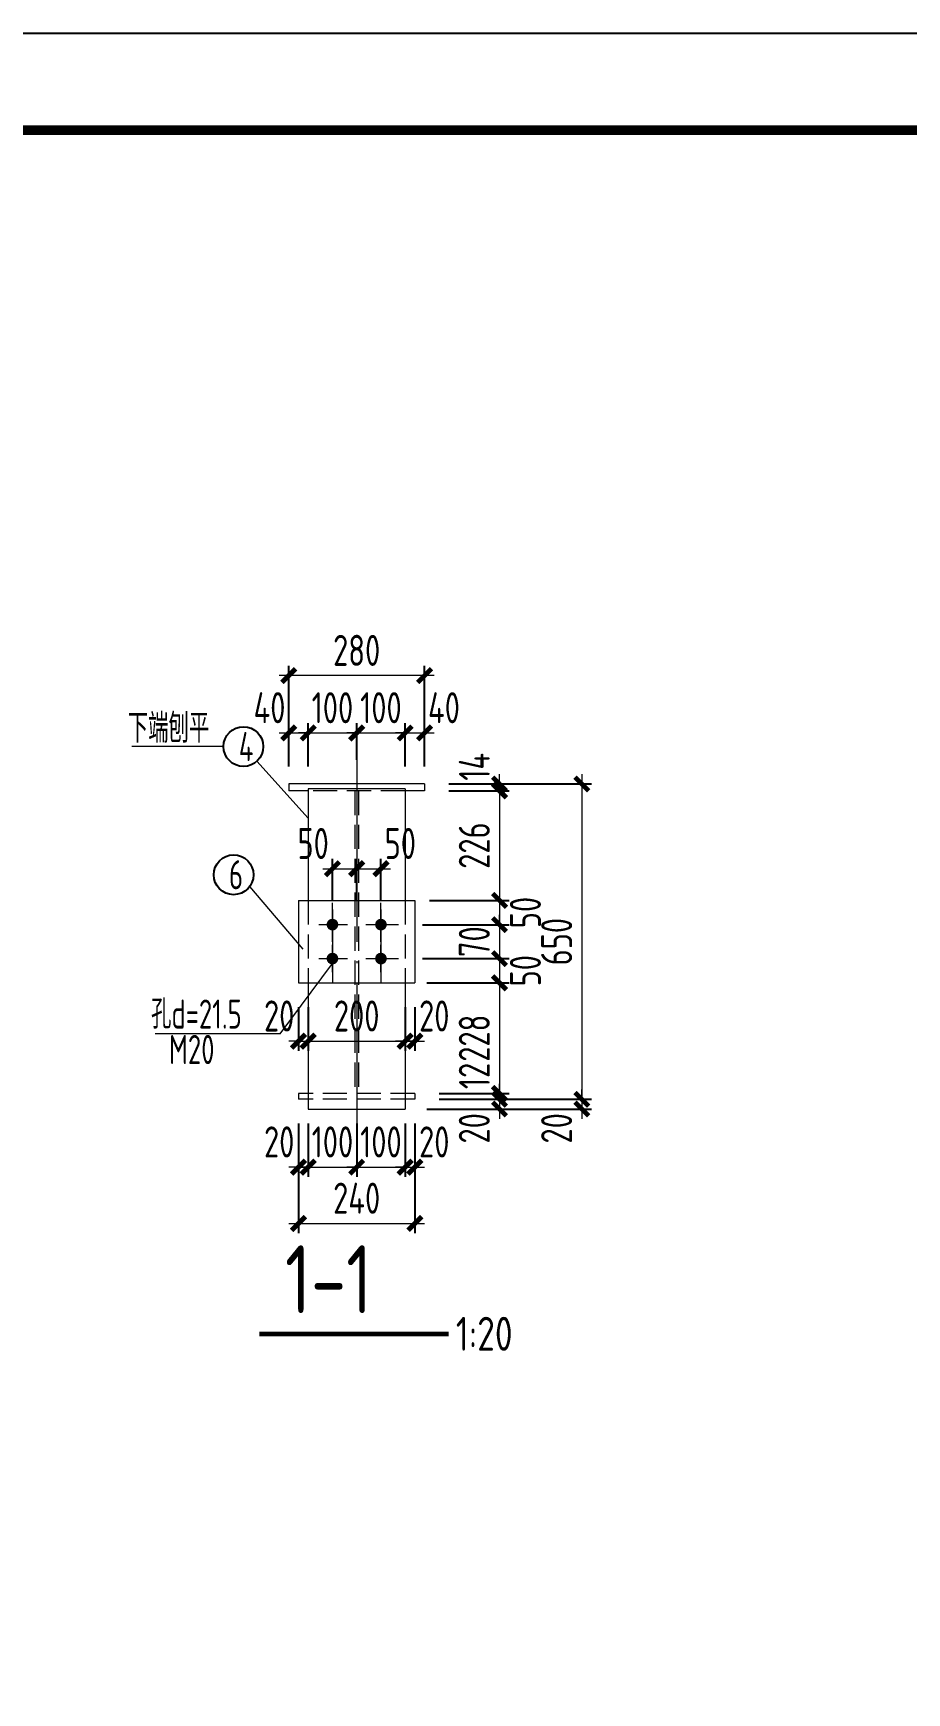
# Model space of a CAD drawing. Extents: x -2746917 to -971774, y -3334247 to -3250358.
# Drawn here: x -1356641 to -1347632, y -3291278 to -3274173 of the extents above; entities that cross this region are included whole.
import ezdxf

# ---------------------------------------------------------------- set-up
doc = ezdxf.new("R2010")
doc.units = 0
doc.header["$LTSCALE"] = 1000
doc.header["$MEASUREMENT"] = 0
doc.header["$PDMODE"] = 35
doc.linetypes.add('DASH', pattern=[0.35, 0.25, -0.1])
doc.linetypes.add('DOTE', pattern=[2.42, 2, -0.2, 0.02, -0.2])
doc.layers.get('0').update_dxf_attribs({"linetype": 'CONTINUOUS'})
doc.layers.get('Defpoints').update_dxf_attribs({"linetype": 'CONTINUOUS'})
for name, color, linetype in [('AXIS', 253, 'DOTE'), ('BEAM_CON', 4, 'CONTINUOUS'), ('DIM', 3, 'CONTINUOUS'), ('NUM', 7, 'CONTINUOUS'), ('PUB_TITLE', 4, 'CONTINUOUS'), ('REIN', 1, 'CONTINUOUS'), ('TEXT', 7, 'CONTINUOUS')]:
    doc.layers.add(name, color=color, linetype=linetype)
doc.layers.add('yichutu', color=7, linetype='CONTINUOUS', true_color=0xffffff, plot=False)
doc.styles.add('TSSD_Dimension', font='tssdeng.shx', dxfattribs={"width": 0.75, "bigfont": 'Hztxt.shx'})
doc.styles.add('TSSD_Label', font='tssdeng.shx', dxfattribs={"width": 0.75, "bigfont": 'hztxt.shx'})
doc.styles.add('TSSD_Rein', font='Tssdeng.shx', dxfattribs={"width": 0.75, "bigfont": 'hztxt.shx'})
doc.dimstyles.new('TSSD_20_100', dxfattribs={"dimtxt": 350, "dimasz": 100, "dimexe": 100, "dimexo": 250, "dimgap": 100, "dimtad": 1, "dimdec": 0, "dimlfac": 0.2, "dimzin": 0, "dimdsep": 46, "dimtxsty": 'TSSD_Dimension', "dimblk": 'ARCHTICK', "dimcen": 0, "dimdle": 100, "dimclrt": 7, "dimadec": 0, "dimazin": 0, "dimtfac": 1, "dimtdec": 0, "dimtix": 1, "dimtmove": 2, "dimatfit": 3, "dimfxl": 1, "dimtolj": 1, "dimtzin": 0, "dimlwd": 5, "dimarcsym": 0})

# ---------------------------------------------------------------- blocks, each defined once
blk = doc.blocks.new('_ArchTick')
at = {"color": 0, "const_width": 0.5}
blk.add_lwpolyline([(-0.71, -0.71), (0.71, 0.71)], dxfattribs=at)
blk = doc.blocks.new('*D263')
at = {"layer": 'Defpoints', "color": 0}
for p in [(-1352605, -3281911), (-1352605, -3281981), (-1351832, -3281981)]:
    blk.add_point(p, dxfattribs=at)
at = {"layer": 'DIM', "color": 0, "lineweight": 5}
for p, q in [((-1351832, -3281911), (-1351832, -3281811)), ((-1351832, -3281911), (-1351832, -3281981)), ((-1351832, -3281981), (-1351832, -3282081))]:
    blk.add_line(p, q, dxfattribs=at)
at = {"layer": 'DIM', "color": 0, "lineweight": -2}
for p, q in [((-1352355, -3281911), (-1351732, -3281911)), ((-1352355, -3281981), (-1351732, -3281981))]:
    blk.add_line(p, q, dxfattribs=at)
at = {"layer": 'DIM', "color": 0, "lineweight": 5, "xscale": 100, "yscale": 100, "zscale": 100}
for p, rotation in [((-1351832, -3281911), 270), ((-1351832, -3281981), 90)]:
    blk.add_blockref('_ArchTick', p, dxfattribs=dict(at, rotation=rotation))
at = {"layer": 'DIM', "color": 7, "insert": (-1352092, -3281734), "char_height": 320, "attachment_point": 5, "rotation": 90, "style": 'TSSD_Dimension'}
blk.add_mtext('\\A1;14', dxfattribs=at)
blk = doc.blocks.new('*D264')
at = {"layer": 'Defpoints', "color": 0}
for p in [(-1352605, -3281981), (-1352805, -3283111), (-1351832, -3283111)]:
    blk.add_point(p, dxfattribs=at)
at = {"layer": 'DIM', "color": 0, "lineweight": -2}
for p, q in [((-1352355, -3281981), (-1351732, -3281981)), ((-1352555, -3283111), (-1351732, -3283111))]:
    blk.add_line(p, q, dxfattribs=at)
at = {"layer": 'DIM', "color": 0, "lineweight": 5}
blk.add_line((-1351832, -3281881), (-1351832, -3283211), dxfattribs=at)
at = {"layer": 'DIM', "color": 0, "lineweight": 5, "xscale": 100, "yscale": 100, "zscale": 100}
for p, rotation in [((-1351832, -3281981), 90), ((-1351832, -3283111), 270)]:
    blk.add_blockref('_ArchTick', p, dxfattribs=dict(at, rotation=rotation))
at = {"layer": 'DIM', "color": 7, "insert": (-1352092, -3282546), "char_height": 320, "attachment_point": 5, "rotation": 90, "style": 'TSSD_Dimension'}
blk.add_mtext('\\A1;226', dxfattribs=at)
blk = doc.blocks.new('*D265')
at = {"layer": 'Defpoints', "color": 0}
for p in [(-1352805, -3283111), (-1352875, -3283361), (-1351832, -3283361)]:
    blk.add_point(p, dxfattribs=at)
at = {"layer": 'DIM', "color": 0, "lineweight": 5}
blk.add_line((-1351832, -3283011), (-1351832, -3283461), dxfattribs=at)
at = {"layer": 'DIM', "color": 0, "lineweight": -2}
for p, q in [((-1352555, -3283111), (-1351732, -3283111)), ((-1352625, -3283361), (-1351732, -3283361))]:
    blk.add_line(p, q, dxfattribs=at)
at = {"layer": 'DIM', "color": 0, "lineweight": 5, "xscale": 100, "yscale": 100, "zscale": 100}
for p, rotation in [((-1351832, -3283111), 90), ((-1351832, -3283361), 270)]:
    blk.add_blockref('_ArchTick', p, dxfattribs=dict(at, rotation=rotation))
at = {"layer": 'DIM', "color": 7, "insert": (-1351565, -3283236), "char_height": 320, "attachment_point": 5, "rotation": 90, "style": 'TSSD_Dimension'}
blk.add_mtext('\\A1;50', dxfattribs=at)
blk = doc.blocks.new('*D266')
at = {"layer": 'Defpoints', "color": 0}
for p in [(-1352875, -3283361), (-1352875, -3283711), (-1351832, -3283711)]:
    blk.add_point(p, dxfattribs=at)
at = {"layer": 'DIM', "color": 0, "lineweight": -2}
for p, q in [((-1352625, -3283361), (-1351732, -3283361)), ((-1352625, -3283711), (-1351732, -3283711))]:
    blk.add_line(p, q, dxfattribs=at)
at = {"layer": 'DIM', "color": 0, "lineweight": 5}
for p, q in [((-1351832, -3283361), (-1351832, -3283261)), ((-1351832, -3283361), (-1351832, -3283711)), ((-1351832, -3283711), (-1351832, -3283811))]:
    blk.add_line(p, q, dxfattribs=at)
at = {"layer": 'DIM', "color": 0, "lineweight": 5, "xscale": 100, "yscale": 100, "zscale": 100}
for p, rotation in [((-1351832, -3283361), 270), ((-1351832, -3283711), 90)]:
    blk.add_blockref('_ArchTick', p, dxfattribs=dict(at, rotation=rotation))
at = {"layer": 'DIM', "color": 7, "insert": (-1352092, -3283536), "char_height": 320, "attachment_point": 5, "rotation": 90, "style": 'TSSD_Dimension'}
blk.add_mtext('\\A1;70', dxfattribs=at)
blk = doc.blocks.new('*D267')
at = {"layer": 'Defpoints', "color": 0}
for p in [(-1352875, -3283711), (-1352805, -3283961), (-1351832, -3283961)]:
    blk.add_point(p, dxfattribs=at)
at = {"layer": 'DIM', "color": 0, "lineweight": -2}
for p, q in [((-1352625, -3283711), (-1351732, -3283711)), ((-1352555, -3283961), (-1351732, -3283961))]:
    blk.add_line(p, q, dxfattribs=at)
at = {"layer": 'DIM', "color": 0, "lineweight": 5}
blk.add_line((-1351832, -3283611), (-1351832, -3284061), dxfattribs=at)
at = {"layer": 'DIM', "color": 0, "lineweight": 5, "xscale": 100, "yscale": 100, "zscale": 100}
for p, rotation in [((-1351832, -3283711), 90), ((-1351832, -3283961), 270)]:
    blk.add_blockref('_ArchTick', p, dxfattribs=dict(at, rotation=rotation))
at = {"layer": 'DIM', "color": 7, "insert": (-1351565, -3283836), "char_height": 320, "attachment_point": 5, "rotation": 90, "style": 'TSSD_Dimension'}
blk.add_mtext('\\A1;50', dxfattribs=at)
blk = doc.blocks.new('*D268')
at = {"layer": 'Defpoints', "color": 0}
for p in [(-1352830, -3283961), (-1352705, -3285101), (-1351832, -3285101)]:
    blk.add_point(p, dxfattribs=at)
at = {"layer": 'DIM', "color": 0, "lineweight": 5}
blk.add_line((-1351832, -3283861), (-1351832, -3285201), dxfattribs=at)
at = {"layer": 'DIM', "color": 0, "lineweight": -2}
for p, q in [((-1352580, -3283961), (-1351732, -3283961)), ((-1352455, -3285101), (-1351732, -3285101))]:
    blk.add_line(p, q, dxfattribs=at)
at = {"layer": 'DIM', "color": 0, "lineweight": 5, "xscale": 100, "yscale": 100, "zscale": 100}
for p, rotation in [((-1351832, -3283961), 90), ((-1351832, -3285101), 270)]:
    blk.add_blockref('_ArchTick', p, dxfattribs=dict(at, rotation=rotation))
at = {"layer": 'DIM', "color": 7, "insert": (-1352092, -3284531), "char_height": 320, "attachment_point": 5, "rotation": 90, "style": 'TSSD_Dimension'}
blk.add_mtext('\\A1;228', dxfattribs=at)
blk = doc.blocks.new('*D269')
at = {"layer": 'Defpoints', "color": 0}
for p in [(-1352705, -3285101), (-1352705, -3285161), (-1351832, -3285161)]:
    blk.add_point(p, dxfattribs=at)
at = {"layer": 'DIM', "color": 0, "lineweight": -2}
for p, q in [((-1352455, -3285101), (-1351732, -3285101)), ((-1352455, -3285161), (-1351732, -3285161))]:
    blk.add_line(p, q, dxfattribs=at)
at = {"layer": 'DIM', "color": 0, "lineweight": 5}
for p, q in [((-1351832, -3285101), (-1351832, -3285001)), ((-1351832, -3285101), (-1351832, -3285161)), ((-1351832, -3285161), (-1351832, -3285261))]:
    blk.add_line(p, q, dxfattribs=at)
at = {"layer": 'DIM', "color": 0, "lineweight": 5, "xscale": 100, "yscale": 100, "zscale": 100}
for p, rotation in [((-1351832, -3285101), 270), ((-1351832, -3285161), 90)]:
    blk.add_blockref('_ArchTick', p, dxfattribs=dict(at, rotation=rotation))
at = {"layer": 'DIM', "color": 7, "insert": (-1352092, -3284920), "char_height": 320, "attachment_point": 5, "rotation": 90, "style": 'TSSD_Dimension'}
blk.add_mtext('\\A1;12', dxfattribs=at)
blk = doc.blocks.new('*D270')
at = {"layer": 'Defpoints', "color": 0}
for p in [(-1353905, -3285161), (-1353805, -3285161), (-1353805, -3285860)]:
    blk.add_point(p, dxfattribs=at)
at = {"layer": 'DIM', "color": 0, "lineweight": -2}
for p, q in [((-1353905, -3285411), (-1353905, -3285960)), ((-1353805, -3285411), (-1353805, -3285960))]:
    blk.add_line(p, q, dxfattribs=at)
at = {"layer": 'DIM', "color": 0, "lineweight": 5}
for p, q in [((-1353905, -3285860), (-1354005, -3285860)), ((-1353905, -3285860), (-1353805, -3285860)), ((-1353805, -3285860), (-1353705, -3285860))]:
    blk.add_line(p, q, dxfattribs=at)
at = {"layer": 'DIM', "color": 0, "lineweight": 5, "xscale": 100, "yscale": 100, "zscale": 100}
blk.add_blockref('_ArchTick', (-1353905, -3285860), dxfattribs=at)
at = {"layer": 'DIM', "color": 0, "lineweight": 5, "xscale": 100, "yscale": 100, "zscale": 100, "rotation": 180}
blk.add_blockref('_ArchTick', (-1353805, -3285860), dxfattribs=at)
at = {"layer": 'DIM', "color": 7, "insert": (-1354104, -3285600), "char_height": 320, "attachment_point": 5, "style": 'TSSD_Dimension'}
blk.add_mtext('\\A1;20', dxfattribs=at)
blk = doc.blocks.new('*D271')
at = {"layer": 'Defpoints', "color": 0}
for p in [(-1353805, -3285161), (-1353305, -3285161), (-1353305, -3285860)]:
    blk.add_point(p, dxfattribs=at)
at = {"layer": 'DIM', "color": 0, "lineweight": -2}
for p, q in [((-1353805, -3285411), (-1353805, -3285960)), ((-1353305, -3285411), (-1353305, -3285960))]:
    blk.add_line(p, q, dxfattribs=at)
at = {"layer": 'DIM', "color": 0, "lineweight": 5}
for p, q in [((-1353805, -3285860), (-1353905, -3285860)), ((-1353805, -3285860), (-1353305, -3285860)), ((-1353305, -3285860), (-1353205, -3285860))]:
    blk.add_line(p, q, dxfattribs=at)
at = {"layer": 'DIM', "color": 0, "lineweight": 5, "xscale": 100, "yscale": 100, "zscale": 100}
blk.add_blockref('_ArchTick', (-1353805, -3285860), dxfattribs=at)
at = {"layer": 'DIM', "color": 0, "lineweight": 5, "xscale": 100, "yscale": 100, "zscale": 100, "rotation": 180}
blk.add_blockref('_ArchTick', (-1353305, -3285860), dxfattribs=at)
at = {"layer": 'DIM', "color": 7, "insert": (-1353555, -3285600), "char_height": 320, "attachment_point": 5, "style": 'TSSD_Dimension'}
blk.add_mtext('\\A1;100', dxfattribs=at)
blk = doc.blocks.new('*D272')
at = {"layer": 'Defpoints', "color": 0}
for p in [(-1353305, -3285161), (-1352805, -3285161), (-1352805, -3285860)]:
    blk.add_point(p, dxfattribs=at)
at = {"layer": 'DIM', "color": 0, "lineweight": -2}
for p, q in [((-1353305, -3285411), (-1353305, -3285960)), ((-1352805, -3285411), (-1352805, -3285960))]:
    blk.add_line(p, q, dxfattribs=at)
at = {"layer": 'DIM', "color": 0, "lineweight": 5}
for p, q in [((-1353305, -3285860), (-1353405, -3285860)), ((-1353305, -3285860), (-1352805, -3285860)), ((-1352805, -3285860), (-1352705, -3285860))]:
    blk.add_line(p, q, dxfattribs=at)
at = {"layer": 'DIM', "color": 0, "lineweight": 5, "xscale": 100, "yscale": 100, "zscale": 100}
blk.add_blockref('_ArchTick', (-1353305, -3285860), dxfattribs=at)
at = {"layer": 'DIM', "color": 0, "lineweight": 5, "xscale": 100, "yscale": 100, "zscale": 100, "rotation": 180}
blk.add_blockref('_ArchTick', (-1352805, -3285860), dxfattribs=at)
at = {"layer": 'DIM', "color": 7, "insert": (-1353055, -3285600), "char_height": 320, "attachment_point": 5, "style": 'TSSD_Dimension'}
blk.add_mtext('\\A1;100', dxfattribs=at)
blk = doc.blocks.new('*D273')
at = {"layer": 'Defpoints', "color": 0}
for p in [(-1352805, -3285161), (-1352705, -3285161), (-1352705, -3285860)]:
    blk.add_point(p, dxfattribs=at)
at = {"layer": 'DIM', "color": 0, "lineweight": -2}
for p, q in [((-1352805, -3285411), (-1352805, -3285960)), ((-1352705, -3285411), (-1352705, -3285960))]:
    blk.add_line(p, q, dxfattribs=at)
at = {"layer": 'DIM', "color": 0, "lineweight": 5}
for p, q in [((-1352805, -3285860), (-1352905, -3285860)), ((-1352805, -3285860), (-1352705, -3285860)), ((-1352705, -3285860), (-1352605, -3285860))]:
    blk.add_line(p, q, dxfattribs=at)
at = {"layer": 'DIM', "color": 0, "lineweight": 5, "xscale": 100, "yscale": 100, "zscale": 100}
blk.add_blockref('_ArchTick', (-1352805, -3285860), dxfattribs=at)
at = {"layer": 'DIM', "color": 0, "lineweight": 5, "xscale": 100, "yscale": 100, "zscale": 100, "rotation": 180}
blk.add_blockref('_ArchTick', (-1352705, -3285860), dxfattribs=at)
at = {"layer": 'DIM', "color": 7, "insert": (-1352505, -3285600), "char_height": 320, "attachment_point": 5, "style": 'TSSD_Dimension'}
blk.add_mtext('\\A1;20', dxfattribs=at)
blk = doc.blocks.new('*D274')
at = {"layer": 'Defpoints', "color": 0}
for p in [(-1353905, -3285161), (-1352705, -3285161), (-1352705, -3286440)]:
    blk.add_point(p, dxfattribs=at)
at = {"layer": 'DIM', "color": 0, "lineweight": -2}
for p, q in [((-1353905, -3285411), (-1353905, -3286540)), ((-1352705, -3285411), (-1352705, -3286540))]:
    blk.add_line(p, q, dxfattribs=at)
at = {"layer": 'DIM', "color": 0, "lineweight": 5}
blk.add_line((-1354005, -3286440), (-1352605, -3286440), dxfattribs=at)
at = {"layer": 'DIM', "color": 0, "lineweight": 5, "xscale": 100, "yscale": 100, "zscale": 100, "rotation": 180}
blk.add_blockref('_ArchTick', (-1353905, -3286440), dxfattribs=at)
at = {"layer": 'DIM', "color": 0, "lineweight": 5, "xscale": 100, "yscale": 100, "zscale": 100}
blk.add_blockref('_ArchTick', (-1352705, -3286440), dxfattribs=at)
at = {"layer": 'DIM', "color": 7, "insert": (-1353305, -3286180), "char_height": 320, "attachment_point": 5, "style": 'TSSD_Dimension'}
blk.add_mtext('\\A1;240', dxfattribs=at)
blk = doc.blocks.new('*D275')
at = {"layer": 'Defpoints', "color": 0}
for p in [(-1352605, -3281911), (-1352705, -3285161), (-1350983, -3285161)]:
    blk.add_point(p, dxfattribs=at)
at = {"layer": 'DIM', "color": 0, "lineweight": 5}
blk.add_line((-1350983, -3281811), (-1350983, -3285261), dxfattribs=at)
at = {"layer": 'DIM', "color": 0, "lineweight": -2}
for p, q in [((-1352355, -3281911), (-1350883, -3281911)), ((-1352455, -3285161), (-1350883, -3285161))]:
    blk.add_line(p, q, dxfattribs=at)
at = {"layer": 'DIM', "color": 0, "lineweight": 5, "xscale": 100, "yscale": 100, "zscale": 100}
for p, rotation in [((-1350983, -3281911), 90), ((-1350983, -3285161), 270)]:
    blk.add_blockref('_ArchTick', p, dxfattribs=dict(at, rotation=rotation))
at = {"layer": 'DIM', "color": 7, "insert": (-1351243, -3283536), "char_height": 320, "attachment_point": 5, "rotation": 90, "style": 'TSSD_Dimension'}
blk.add_mtext('\\A1;650', dxfattribs=at)
blk = doc.blocks.new('*D276')
at = {"layer": 'Defpoints', "color": 0}
for p in [(-1352830, -3285261), (-1352705, -3285161), (-1350983, -3285261)]:
    blk.add_point(p, dxfattribs=at)
at = {"layer": 'DIM', "color": 0, "lineweight": 5}
for p, q in [((-1350983, -3285161), (-1350983, -3285061)), ((-1350983, -3285161), (-1350983, -3285261)), ((-1350983, -3285261), (-1350983, -3285361))]:
    blk.add_line(p, q, dxfattribs=at)
at = {"layer": 'DIM', "color": 0, "lineweight": -2}
for p, q in [((-1352580, -3285261), (-1350883, -3285261)), ((-1352455, -3285161), (-1350883, -3285161))]:
    blk.add_line(p, q, dxfattribs=at)
at = {"layer": 'DIM', "color": 0, "lineweight": 5, "xscale": 100, "yscale": 100, "zscale": 100}
for p, rotation in [((-1350983, -3285161), 270), ((-1350983, -3285261), 90)]:
    blk.add_blockref('_ArchTick', p, dxfattribs=dict(at, rotation=rotation))
at = {"layer": 'DIM', "color": 7, "insert": (-1351243, -3285460), "char_height": 320, "attachment_point": 5, "rotation": 90, "style": 'TSSD_Dimension'}
blk.add_mtext('\\A1;20', dxfattribs=at)
blk = doc.blocks.new('*D277')
at = {"layer": 'Defpoints', "color": 0}
for p in [(-1352830, -3285261), (-1352705, -3285161), (-1351832, -3285261)]:
    blk.add_point(p, dxfattribs=at)
at = {"layer": 'DIM', "color": 0, "lineweight": 5}
for p, q in [((-1351832, -3285161), (-1351832, -3285061)), ((-1351832, -3285161), (-1351832, -3285261)), ((-1351832, -3285261), (-1351832, -3285361))]:
    blk.add_line(p, q, dxfattribs=at)
at = {"layer": 'DIM', "color": 0, "lineweight": -2}
for p, q in [((-1352580, -3285261), (-1351732, -3285261)), ((-1352455, -3285161), (-1351732, -3285161))]:
    blk.add_line(p, q, dxfattribs=at)
at = {"layer": 'DIM', "color": 0, "lineweight": 5, "xscale": 100, "yscale": 100, "zscale": 100}
for p, rotation in [((-1351832, -3285161), 270), ((-1351832, -3285261), 90)]:
    blk.add_blockref('_ArchTick', p, dxfattribs=dict(at, rotation=rotation))
at = {"layer": 'DIM', "color": 7, "insert": (-1352092, -3285460), "char_height": 320, "attachment_point": 5, "rotation": 90, "style": 'TSSD_Dimension'}
blk.add_mtext('\\A1;20', dxfattribs=at)
blk = doc.blocks.new('*D278')
at = {"layer": 'Defpoints', "color": 0}
for p in [(-1353805, -3281385), (-1354005, -3281981), (-1353805, -3281981)]:
    blk.add_point(p, dxfattribs=at)
at = {"layer": 'DIM', "color": 0, "lineweight": -2}
for p, q in [((-1354005, -3281731), (-1354005, -3281285)), ((-1353805, -3281731), (-1353805, -3281285))]:
    blk.add_line(p, q, dxfattribs=at)
at = {"layer": 'DIM', "color": 0, "lineweight": 5}
blk.add_line((-1354105, -3281385), (-1353705, -3281385), dxfattribs=at)
at = {"layer": 'DIM', "color": 0, "lineweight": 5, "xscale": 100, "yscale": 100, "zscale": 100, "rotation": 180}
blk.add_blockref('_ArchTick', (-1354005, -3281385), dxfattribs=at)
at = {"layer": 'DIM', "color": 0, "lineweight": 5, "xscale": 100, "yscale": 100, "zscale": 100}
blk.add_blockref('_ArchTick', (-1353805, -3281385), dxfattribs=at)
at = {"layer": 'DIM', "color": 7, "insert": (-1354204, -3281125), "char_height": 320, "attachment_point": 5, "style": 'TSSD_Dimension'}
blk.add_mtext('\\A1;40', dxfattribs=at)
blk = doc.blocks.new('*D279')
at = {"layer": 'Defpoints', "color": 0}
for p in [(-1353305, -3281385), (-1353805, -3281981), (-1353305, -3281911)]:
    blk.add_point(p, dxfattribs=at)
at = {"layer": 'DIM', "color": 0, "lineweight": -2}
for p, q in [((-1353805, -3281731), (-1353805, -3281285)), ((-1353305, -3281661), (-1353305, -3281285))]:
    blk.add_line(p, q, dxfattribs=at)
at = {"layer": 'DIM', "color": 0, "lineweight": 5}
for p, q in [((-1353805, -3281385), (-1353905, -3281385)), ((-1353805, -3281385), (-1353305, -3281385)), ((-1353305, -3281385), (-1353205, -3281385))]:
    blk.add_line(p, q, dxfattribs=at)
at = {"layer": 'DIM', "color": 0, "lineweight": 5, "xscale": 100, "yscale": 100, "zscale": 100}
blk.add_blockref('_ArchTick', (-1353805, -3281385), dxfattribs=at)
at = {"layer": 'DIM', "color": 0, "lineweight": 5, "xscale": 100, "yscale": 100, "zscale": 100, "rotation": 180}
blk.add_blockref('_ArchTick', (-1353305, -3281385), dxfattribs=at)
at = {"layer": 'DIM', "color": 7, "insert": (-1353555, -3281125), "char_height": 320, "attachment_point": 5, "style": 'TSSD_Dimension'}
blk.add_mtext('\\A1;100', dxfattribs=at)
blk = doc.blocks.new('*D280')
at = {"layer": 'Defpoints', "color": 0}
for p in [(-1352805, -3281385), (-1353305, -3281911), (-1352805, -3281981)]:
    blk.add_point(p, dxfattribs=at)
at = {"layer": 'DIM', "color": 0, "lineweight": -2}
for p, q in [((-1353305, -3281661), (-1353305, -3281285)), ((-1352805, -3281731), (-1352805, -3281285))]:
    blk.add_line(p, q, dxfattribs=at)
at = {"layer": 'DIM', "color": 0, "lineweight": 5}
for p, q in [((-1353305, -3281385), (-1353405, -3281385)), ((-1353305, -3281385), (-1352805, -3281385)), ((-1352805, -3281385), (-1352705, -3281385))]:
    blk.add_line(p, q, dxfattribs=at)
at = {"layer": 'DIM', "color": 0, "lineweight": 5, "xscale": 100, "yscale": 100, "zscale": 100}
blk.add_blockref('_ArchTick', (-1353305, -3281385), dxfattribs=at)
at = {"layer": 'DIM', "color": 0, "lineweight": 5, "xscale": 100, "yscale": 100, "zscale": 100, "rotation": 180}
blk.add_blockref('_ArchTick', (-1352805, -3281385), dxfattribs=at)
at = {"layer": 'DIM', "color": 7, "insert": (-1353055, -3281125), "char_height": 320, "attachment_point": 5, "style": 'TSSD_Dimension'}
blk.add_mtext('\\A1;100', dxfattribs=at)
blk = doc.blocks.new('*D281')
at = {"layer": 'Defpoints', "color": 0}
for p in [(-1352605, -3281385), (-1352805, -3281981), (-1352605, -3281981)]:
    blk.add_point(p, dxfattribs=at)
at = {"layer": 'DIM', "color": 0, "lineweight": -2}
for p, q in [((-1352805, -3281731), (-1352805, -3281285)), ((-1352605, -3281731), (-1352605, -3281285))]:
    blk.add_line(p, q, dxfattribs=at)
at = {"layer": 'DIM', "color": 0, "lineweight": 5}
for p, q in [((-1352805, -3281385), (-1352905, -3281385)), ((-1352805, -3281385), (-1352605, -3281385)), ((-1352605, -3281385), (-1352505, -3281385))]:
    blk.add_line(p, q, dxfattribs=at)
at = {"layer": 'DIM', "color": 0, "lineweight": 5, "xscale": 100, "yscale": 100, "zscale": 100}
blk.add_blockref('_ArchTick', (-1352805, -3281385), dxfattribs=at)
at = {"layer": 'DIM', "color": 0, "lineweight": 5, "xscale": 100, "yscale": 100, "zscale": 100, "rotation": 180}
blk.add_blockref('_ArchTick', (-1352605, -3281385), dxfattribs=at)
at = {"layer": 'DIM', "color": 7, "insert": (-1352405, -3281125), "char_height": 320, "attachment_point": 5, "style": 'TSSD_Dimension'}
blk.add_mtext('\\A1;40', dxfattribs=at)
blk = doc.blocks.new('*D282')
at = {"layer": 'Defpoints', "color": 0}
for p in [(-1354005, -3280794), (-1354005, -3281911), (-1352605, -3281911)]:
    blk.add_point(p, dxfattribs=at)
at = {"layer": 'DIM', "color": 0, "lineweight": 5}
blk.add_line((-1352505, -3280794), (-1354105, -3280794), dxfattribs=at)
at = {"layer": 'DIM', "color": 0, "lineweight": -2}
for p, q in [((-1354005, -3281661), (-1354005, -3280694)), ((-1352605, -3281661), (-1352605, -3280694))]:
    blk.add_line(p, q, dxfattribs=at)
at = {"layer": 'DIM', "color": 0, "lineweight": 5, "xscale": 100, "yscale": 100, "zscale": 100, "rotation": 180}
blk.add_blockref('_ArchTick', (-1354005, -3280794), dxfattribs=at)
at = {"layer": 'DIM', "color": 0, "lineweight": 5, "xscale": 100, "yscale": 100, "zscale": 100}
blk.add_blockref('_ArchTick', (-1352605, -3280794), dxfattribs=at)
at = {"layer": 'DIM', "color": 7, "insert": (-1353305, -3280534), "char_height": 320, "attachment_point": 5, "style": 'TSSD_Dimension'}
blk.add_mtext('\\A1;280', dxfattribs=at)
blk = doc.blocks.new('A$C1D483337')
at = {"layer": 'AXIS', "color": 4, "linetype": 'DOTE', "lineweight": 5, "ltscale": 2}
for p, q in [((-88, 7), (265, 7)), ((89, -170), (89, 183))]:
    blk.add_line(p, q, dxfattribs=at)
at = {"layer": 'REIN', "color": 4, "const_width": 75}
blk.add_lwpolyline([(51, 7, 1), (126, 7, 1)], format="xyb", close=True, dxfattribs=at)
blk = doc.blocks.new('*D283')
at = {"layer": 'Defpoints', "color": 0}
for p in [(-1353305, -3282784), (-1353555, -3283361), (-1353305, -3283361)]:
    blk.add_point(p, dxfattribs=at)
at = {"layer": 'DIM', "color": 0, "lineweight": -2}
for p, q in [((-1353555, -3283111), (-1353555, -3282684)), ((-1353305, -3283111), (-1353305, -3282684))]:
    blk.add_line(p, q, dxfattribs=at)
at = {"layer": 'DIM', "color": 0, "lineweight": 5}
blk.add_line((-1353655, -3282784), (-1353205, -3282784), dxfattribs=at)
at = {"layer": 'DIM', "color": 0, "lineweight": 5, "xscale": 100, "yscale": 100, "zscale": 100, "rotation": 180}
blk.add_blockref('_ArchTick', (-1353555, -3282784), dxfattribs=at)
at = {"layer": 'DIM', "color": 0, "lineweight": 5, "xscale": 100, "yscale": 100, "zscale": 100}
blk.add_blockref('_ArchTick', (-1353305, -3282784), dxfattribs=at)
at = {"layer": 'DIM', "color": 7, "insert": (-1353754, -3282524), "char_height": 320, "attachment_point": 5, "style": 'TSSD_Dimension'}
blk.add_mtext('\\A1;50', dxfattribs=at)
blk = doc.blocks.new('*D284')
at = {"layer": 'Defpoints', "color": 0}
for p in [(-1353055, -3282784), (-1353305, -3283361), (-1353055, -3283361)]:
    blk.add_point(p, dxfattribs=at)
at = {"layer": 'DIM', "color": 0, "lineweight": -2}
for p, q in [((-1353305, -3283111), (-1353305, -3282684)), ((-1353055, -3283111), (-1353055, -3282684))]:
    blk.add_line(p, q, dxfattribs=at)
at = {"layer": 'DIM', "color": 0, "lineweight": 5}
blk.add_line((-1353405, -3282784), (-1352955, -3282784), dxfattribs=at)
at = {"layer": 'DIM', "color": 0, "lineweight": 5, "xscale": 100, "yscale": 100, "zscale": 100, "rotation": 180}
blk.add_blockref('_ArchTick', (-1353305, -3282784), dxfattribs=at)
at = {"layer": 'DIM', "color": 0, "lineweight": 5, "xscale": 100, "yscale": 100, "zscale": 100}
blk.add_blockref('_ArchTick', (-1353055, -3282784), dxfattribs=at)
at = {"layer": 'DIM', "color": 7, "insert": (-1352855, -3282524), "char_height": 320, "attachment_point": 5, "style": 'TSSD_Dimension'}
blk.add_mtext('\\A1;50', dxfattribs=at)
blk = doc.blocks.new('*D285')
at = {"layer": 'Defpoints', "color": 0}
for p in [(-1352805, -3283961), (-1352705, -3283961), (-1352805, -3284562)]:
    blk.add_point(p, dxfattribs=at)
at = {"layer": 'DIM', "color": 0, "lineweight": -2}
for p, q in [((-1352805, -3284211), (-1352805, -3284662)), ((-1352705, -3284211), (-1352705, -3284662))]:
    blk.add_line(p, q, dxfattribs=at)
at = {"layer": 'DIM', "color": 0, "lineweight": 5}
for p, q in [((-1352805, -3284562), (-1352905, -3284562)), ((-1352705, -3284562), (-1352805, -3284562)), ((-1352705, -3284562), (-1352605, -3284562))]:
    blk.add_line(p, q, dxfattribs=at)
at = {"layer": 'DIM', "color": 0, "lineweight": 5, "xscale": 100, "yscale": 100, "zscale": 100}
blk.add_blockref('_ArchTick', (-1352805, -3284562), dxfattribs=at)
at = {"layer": 'DIM', "color": 0, "lineweight": 5, "xscale": 100, "yscale": 100, "zscale": 100, "rotation": 180}
blk.add_blockref('_ArchTick', (-1352705, -3284562), dxfattribs=at)
at = {"layer": 'DIM', "color": 7, "insert": (-1352505, -3284302), "char_height": 320, "attachment_point": 5, "style": 'TSSD_Dimension'}
blk.add_mtext('\\A1;20', dxfattribs=at)
blk = doc.blocks.new('*D320')
at = {"layer": 'Defpoints', "color": 0}
for p in [(-1353805, -3283961), (-1352805, -3283961), (-1352805, -3284562)]:
    blk.add_point(p, dxfattribs=at)
at = {"layer": 'DIM', "color": 0, "lineweight": -2}
for p, q in [((-1353805, -3284211), (-1353805, -3284662)), ((-1352805, -3284211), (-1352805, -3284662))]:
    blk.add_line(p, q, dxfattribs=at)
at = {"layer": 'DIM', "color": 0, "lineweight": 5}
blk.add_line((-1353905, -3284562), (-1352705, -3284562), dxfattribs=at)
at = {"layer": 'DIM', "color": 0, "lineweight": 5, "xscale": 100, "yscale": 100, "zscale": 100, "rotation": 180}
blk.add_blockref('_ArchTick', (-1353805, -3284562), dxfattribs=at)
at = {"layer": 'DIM', "color": 0, "lineweight": 5, "xscale": 100, "yscale": 100, "zscale": 100}
blk.add_blockref('_ArchTick', (-1352805, -3284562), dxfattribs=at)
at = {"layer": 'DIM', "color": 7, "insert": (-1353305, -3284302), "char_height": 320, "attachment_point": 5, "style": 'TSSD_Dimension'}
blk.add_mtext('\\A1;200', dxfattribs=at)
blk = doc.blocks.new('*D399')
at = {"layer": 'Defpoints', "color": 0}
for p in [(-1353905, -3283961), (-1353805, -3283961), (-1353805, -3284562)]:
    blk.add_point(p, dxfattribs=at)
at = {"layer": 'DIM', "color": 0, "lineweight": -2}
for p, q in [((-1353905, -3284211), (-1353905, -3284662)), ((-1353805, -3284211), (-1353805, -3284662))]:
    blk.add_line(p, q, dxfattribs=at)
at = {"layer": 'DIM', "color": 0, "lineweight": 5}
for p, q in [((-1353905, -3284562), (-1354005, -3284562)), ((-1353905, -3284562), (-1353805, -3284562)), ((-1353805, -3284562), (-1353705, -3284562))]:
    blk.add_line(p, q, dxfattribs=at)
at = {"layer": 'DIM', "color": 0, "lineweight": 5, "xscale": 100, "yscale": 100, "zscale": 100}
blk.add_blockref('_ArchTick', (-1353905, -3284562), dxfattribs=at)
at = {"layer": 'DIM', "color": 0, "lineweight": 5, "xscale": 100, "yscale": 100, "zscale": 100, "rotation": 180}
blk.add_blockref('_ArchTick', (-1353805, -3284562), dxfattribs=at)
at = {"layer": 'DIM', "color": 7, "insert": (-1354104, -3284302), "char_height": 320, "attachment_point": 5, "style": 'TSSD_Dimension'}
blk.add_mtext('\\A1;20', dxfattribs=at)
blk = doc.blocks.new('yct-891-420-89100-42000-100-2004.0')
at = {"layer": 'yichutu', "color": 7, "true_color": 0xffffff}
blk.add_lwpolyline([(0, 0), (0, 42000), (89100, 42000), (89100, 0)], close=True, dxfattribs=at)
blk = doc.blocks.new('A$C440D491C')
at = {"layer": 'PUB_TITLE'}
blk.add_lwpolyline([(0, 0), (0, 42000), (89100, 42000), (89100, 0)], close=True, dxfattribs=at)
at = {"layer": 'PUB_TITLE', "const_width": 100}
blk.add_lwpolyline([(88100, 1000), (88100, 41000), (713, 41000), (713, 1000), (88100, 1000)], dxfattribs=at)

msp = doc.modelspace()

# ---------------------------------------------------------------- linework, layer by layer
at = {"layer": 'AXIS', "lineweight": 5}
msp.add_line((-1353304.78, -3281537.26), (-1353304.78, -3285838.28), dxfattribs=at)
at = {"layer": 'AXIS', "linetype": 'ByBlock', "lineweight": 5, "ltscale": 2}
for p, q in [((-1353554.78, -3283537.2), (-1353554.78, -3283134.37)), ((-1353554.78, -3283205.65), (-1353554.78, -3283965.91)), ((-1353054.78, -3283537.2), (-1353054.78, -3283134.37)), ((-1353054.78, -3283205.65), (-1353054.78, -3283965.91)), ((-1353684.91, -3283360.78), (-1353399.65, -3283360.78)), ((-1353209.91, -3283360.78), (-1352874.65, -3283360.78)), ((-1353554.78, -3283534.37), (-1353554.78, -3283937.2)), ((-1353054.78, -3283534.37), (-1353054.78, -3283937.2)), ((-1353684.91, -3283710.78), (-1353399.65, -3283710.78)), ((-1353209.91, -3283710.78), (-1352874.65, -3283710.78))]:
    msp.add_line(p, q, dxfattribs=at)
at = {"layer": 'BEAM_CON', "linetype": 'ByBlock', "lineweight": 9}
for p, q in [((-1352604.78, -3281910.78), (-1354004.78, -3281910.78)), ((-1354004.78, -3281910.78), (-1354004.78, -3281980.78)), ((-1353804.78, -3281980.78), (-1354004.78, -3281980.78)), ((-1353804.78, -3281960.78), (-1353804.78, -3283110.78)), ((-1352804.78, -3281960.78), (-1353804.78, -3281960.78)), ((-1352804.78, -3281960.78), (-1352804.78, -3283110.78)), ((-1352604.78, -3281980.78), (-1352804.78, -3281980.78)), ((-1352604.78, -3281910.78), (-1352604.78, -3281980.78)), ((-1353904.78, -3283110.78), (-1352704.78, -3283110.78)), ((-1353904.78, -3283110.78), (-1353904.78, -3283960.78)), ((-1352704.78, -3283110.78), (-1352704.78, -3283960.78)), ((-1353904.78, -3283960.78), (-1352704.78, -3283960.78)), ((-1353804.78, -3283960.78), (-1353804.78, -3285260.78)), ((-1352804.78, -3283960.78), (-1352804.78, -3285260.78)), ((-1353904.78, -3285100.78), (-1353904.78, -3285160.78)), ((-1352704.78, -3285100.78), (-1352704.78, -3285160.78)), ((-1353804.78, -3285260.78), (-1352804.78, -3285260.78))]:
    msp.add_line(p, q, dxfattribs=at)
at = {"layer": 'BEAM_CON', "linetype": 'DASH', "lineweight": 9}
for p, q in [((-1352804.78, -3281980.78), (-1353804.78, -3281980.78)), ((-1353324.78, -3281980.78), (-1353324.78, -3285100.78)), ((-1353284.78, -3281980.78), (-1353284.78, -3285100.78)), ((-1353804.78, -3283110.78), (-1353804.78, -3283960.78)), ((-1352804.78, -3283110.78), (-1352804.78, -3283960.78)), ((-1352704.78, -3285100.78), (-1353904.78, -3285100.78)), ((-1352704.78, -3285160.78), (-1353904.78, -3285160.78))]:
    msp.add_line(p, q, dxfattribs=at)
at = {"layer": 'NUM', "const_width": 50}
msp.add_lwpolyline([(-1354308.17, -3287580.22), (-1352356.59, -3287580.22)], dxfattribs=at)
at = {"layer": 'TEXT', "lineweight": 9}
for p, q in [((-1354677.97, -3281525.63), (-1355623.59, -3281525.63)), ((-1354334.34, -3281676.56), (-1353804.78, -3282262.08)), ((-1354409.39, -3282969.17), (-1353861.81, -3283611.94)), ((-1354094.44, -3284486.45), (-1353554.78, -3283760.78)), ((-1354094.44, -3284486.45), (-1355382.82, -3284486.45))]:
    msp.add_line(p, q, dxfattribs=at)
at = {"layer": 'TEXT'}
for centre in [(-1354473.01, -3281525.63), (-1354573.84, -3282846.84)]:
    msp.add_circle(centre, 204.96, dxfattribs=at)

# ---------------------------------------------------------------- block references
at = {"ltscale": 1.5}
msp.add_blockref('A$C440D491C', (-1403983.21, -3316173.05), dxfattribs=at)
at = {"layer": 'BEAM_CON', "lineweight": 5, "xscale": 0.8000000000465661, "yscale": 0.7999999998137355, "zscale": 0.8}
for p in [(-1353625.67, -3283366.01), (-1353125.67, -3283366.01), (-1353625.67, -3283716.01), (-1353125.67, -3283716.01)]:
    msp.add_blockref('A$C1D483337', p, dxfattribs=at)
at = {"layer": 'yichutu'}
msp.add_blockref('yct-891-420-89100-42000-100-2004.0', (-1403983.21, -3316173.05), dxfattribs=at)

# ---------------------------------------------------------------- texts
at = {"layer": 'TEXT'}
for s, height, style, width, p in [('下端刨平', 300, 'TSSD_Rein', 0.7, (-1355665.29, -3281485.22)), ('4', 300, 'TSSD_Rein', 0.7, (-1354520.68, -3281674.89)), ('6', 300, 'TSSD_Rein', 0.7, (-1354621.52, -3282996.1)), ('孔d=21.5', 300, 'TSSD_Rein', 0.7, (-1355425.65, -3284432.34)), ('M20', 300, 'TSSD_Rein', 0.7, (-1355240.64, -3284797.72)), ('1-1', 700, 'TSSD_Label', 0.8, (-1354043.66, -3287365.63)), ('1:20', 350, 'TSSD_Label', 0.8, (-1352282.66, -3287752.48))]:
    msp.add_text(s, height=height, dxfattribs=dict(at, style=style, width=width)).set_placement(p)

# ---------------------------------------------------------------- dimensions: what is measured, and where the dimension line sits
at = {"layer": 'DIM'}
dim = msp.add_aligned_dim(p1=(-1352604.78, -3281910.78), p2=(-1354004.78, -3281910.78), distance=-1116.62, dimstyle='TSSD_20_100', override={"dimtxt": 320}, dxfattribs=at)
dim.commit()
dim.dimension.update_dxf_attribs({"geometry": '*D282', "text_midpoint": (-1353304.78, -3280534.16)})
for base, p1, p2, picture, middle in [((-1353804.78, -3281384.76), (-1354004.78, -3281980.78), (-1353804.78, -3281980.78), '*D278', (-1354204.37, -3281124.76)), ((-1352604.78, -3281384.76), (-1352804.78, -3281980.78), (-1352604.78, -3281980.78), '*D281', (-1352405.19, -3281124.76)), ((-1353304.78, -3282783.74), (-1353554.78, -3283360.78), (-1353304.78, -3283360.78), '*D283', (-1353754.37, -3282523.74)), ((-1353054.78, -3282783.74), (-1353304.78, -3283360.78), (-1353054.78, -3283360.78), '*D284', (-1352855.19, -3282523.74)), ((-1352804.78, -3284562.31), (-1352704.78, -3283960.78), (-1352804.78, -3283960.78), '*D285', (-1352505.19, -3284302.31)), ((-1353804.78, -3285859.72), (-1353904.78, -3285160.78), (-1353804.78, -3285160.78), '*D270', (-1354104.37, -3285599.72)), ((-1352704.78, -3285859.72), (-1352804.78, -3285160.78), (-1352704.78, -3285160.78), '*D273', (-1352505.19, -3285599.72))]:
    dim = msp.add_linear_dim(base=base, p1=p1, p2=p2, dimstyle='TSSD_20_100', override={"dimtxt": 320}, dxfattribs=at)
    dim.commit()
    dim.dimension.update_dxf_attribs({"geometry": picture, "text_midpoint": middle, "dimtype": 160})
for base, p1, p2, picture, middle in [((-1353304.78, -3281384.76), (-1353804.78, -3281980.78), (-1353304.78, -3281910.78), '*D279', (-1353554.78, -3281124.76)), ((-1352804.78, -3281384.76), (-1353304.78, -3281910.78), (-1352804.78, -3281980.78), '*D280', (-1353054.78, -3281124.76)), ((-1352804.78, -3284562.31), (-1353804.78, -3283960.78), (-1352804.78, -3283960.78), '*D320', (-1353304.78, -3284302.31)), ((-1352704.78, -3286440.39), (-1353904.78, -3285160.78), (-1352704.78, -3285160.78), '*D274', (-1353304.78, -3286180.39)), ((-1353304.78, -3285859.72), (-1353804.78, -3285160.78), (-1353304.78, -3285160.78), '*D271', (-1353554.78, -3285599.72)), ((-1352804.78, -3285859.72), (-1353304.78, -3285160.78), (-1352804.78, -3285160.78), '*D272', (-1353054.78, -3285599.72))]:
    dim = msp.add_linear_dim(base=base, p1=p1, p2=p2, dimstyle='TSSD_20_100', override={"dimtxt": 320}, dxfattribs=at)
    dim.commit()
    dim.dimension.update_dxf_attribs({"geometry": picture, "text_midpoint": middle})
for base, p1, p2, angle, picture, middle in [((-1351831.87, -3281980.78), (-1352604.78, -3281910.78), (-1352604.78, -3281980.78), 90, '*D263', (-1352091.87, -3281734.27)), ((-1351831.87, -3283360.78), (-1352804.78, -3283110.78), (-1352874.65, -3283360.78), 90, '*D265', (-1351565.2, -3283235.78)), ((-1351831.87, -3283960.78), (-1352874.65, -3283710.78), (-1352804.78, -3283960.78), 90, '*D267', (-1351565.2, -3283835.78)), ((-1353804.78, -3284562.31), (-1353904.78, -3283960.78), (-1353804.78, -3283960.78), 180, '*D399', (-1354104.37, -3284302.31)), ((-1351831.87, -3285160.78), (-1352704.78, -3285100.78), (-1352704.78, -3285160.78), 90, '*D269', (-1352091.87, -3284919.65)), ((-1350982.61, -3285260.78), (-1352704.78, -3285160.78), (-1352829.78, -3285260.78), 90, '*D276', (-1351242.61, -3285460.37)), ((-1351831.87, -3285260.78), (-1352704.78, -3285160.78), (-1352829.78, -3285260.78), 90, '*D277', (-1352091.87, -3285460.37))]:
    dim = msp.add_linear_dim(base=base, p1=p1, p2=p2, angle=angle, dimstyle='TSSD_20_100', override={"dimtxt": 320}, dxfattribs=at)
    dim.commit()
    dim.dimension.update_dxf_attribs({"geometry": picture, "text_midpoint": middle, "dimtype": 160})
for base, p1, p2, picture, middle in [((-1350982.61, -3285160.78), (-1352604.78, -3281910.78), (-1352704.78, -3285160.78), '*D275', (-1351242.61, -3283535.78)), ((-1351831.87, -3283110.78), (-1352604.78, -3281980.78), (-1352804.78, -3283110.78), '*D264', (-1352091.87, -3282545.78)), ((-1351831.87, -3283710.78), (-1352874.65, -3283360.78), (-1352874.65, -3283710.78), '*D266', (-1352091.87, -3283535.78)), ((-1351831.87, -3285100.78), (-1352829.78, -3283960.78), (-1352704.78, -3285100.78), '*D268', (-1352091.87, -3284530.78))]:
    dim = msp.add_linear_dim(base=base, p1=p1, p2=p2, angle=90, dimstyle='TSSD_20_100', override={"dimtxt": 320}, dxfattribs=at)
    dim.commit()
    dim.dimension.update_dxf_attribs({"geometry": picture, "text_midpoint": middle})

doc.saveas('drawing.dxf')
